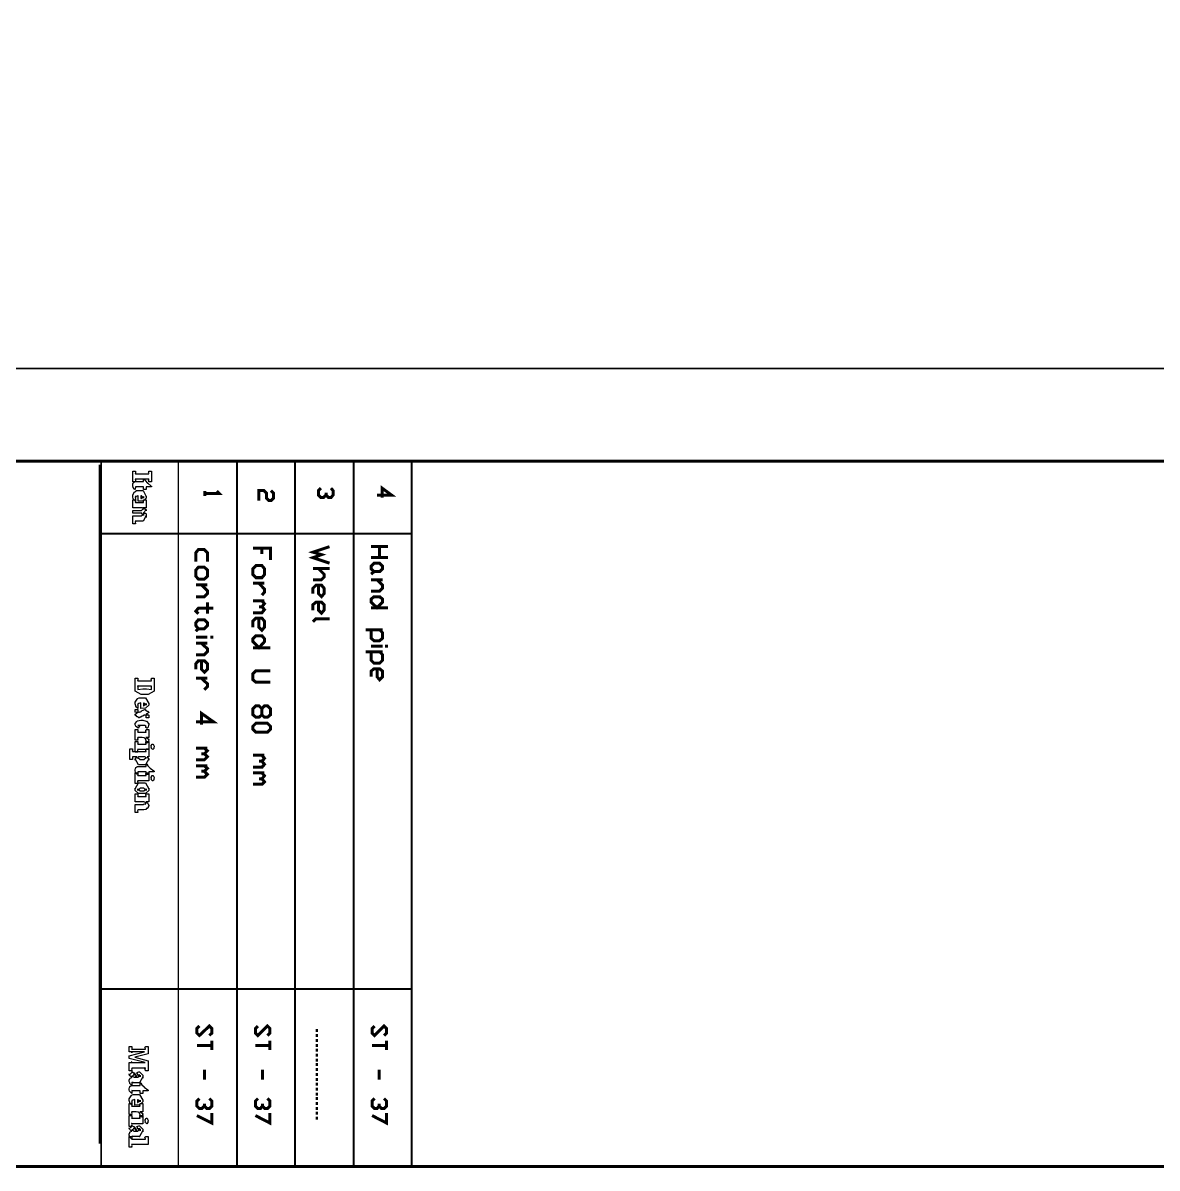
# Model space of a CAD drawing. Extents: x 0.2 to 11.6, y 0 to 16.4.
# Drawn here: x 4.004 to 7.78, y 0.043 to 3.858 of the extents above; entities that cross this region are included whole.
import ezdxf

# ---------------------------------------------------------------- set-up
doc = ezdxf.new("R2010")
doc.units = 0
doc.header["$MEASUREMENT"] = 0

msp = doc.modelspace()

# ---------------------------------------------------------------- linework, layer by layer
at = {"color": 0}
for points, const_width in [([(11.5517, 0.04834), (11.5517, 16.4), (0.183322, 16.4), (0.183322, 0.04834), (11.5517, 0.04834)], 0.01), ([(0.491644, 16.0917), (11.2433, 16.0917), (11.2433, 2.70665), (0.491644, 2.70665), (0.491644, 16.0917)], 0.005)]:
    msp.add_lwpolyline(points, close=True, dxfattribs=dict(at, const_width=const_width))
for points, const_width in [([(0.183322, 2.39833), (11.5517, 2.39833)], 0.01), ([(4.26167, 2.38667), (4.26167, 0.125)], 0.01), ([(4.26497, 2.39833), (4.26497, 0.04834)], 0.005), ([(4.26497, 2.39833), (5.10499, 2.39833)], 0.005), ([(4.26497, 2.39833), (5.29833, 2.39833)], 0.005), ([(4.52165, 2.39833), (4.52165, 0.046658)], 0.005), ([(4.71669, 2.39833), (4.71669, 0.04834)], 0.006667), ([(4.91, 2.39833), (4.91, 0.046658)], 0.006667), ([(5.10499, 2.39833), (5.10499, 0.04834)], 0.006667), ([(5.29833, 2.39833), (5.29833, 0.04834)], 0.006667), ([(4.26497, 2.15668), (5.29833, 2.15668)], 0.006667), ([(4.26335, 0.639974), (5.29833, 0.639974)], 0.006667), ([(4.26497, 0.04834), (5.29833, 0.04834)], 0.005)]:
    msp.add_lwpolyline(points, dxfattribs=dict(at, const_width=const_width))
at = {"color": 6}
for points in [[(4.3789, 2.32921), (4.37001, 2.32921), (4.37001, 2.36501), (4.3789, 2.36501), (4.3789, 2.36285), (4.37858, 2.36274), (4.3789, 2.3596), (4.3789, 2.35851), (4.37875, 2.35861), (4.37782, 2.35818), (4.3789, 2.35656), (4.3789, 2.35656), (4.37869, 2.35678), (4.37782, 2.35732), (4.3789, 2.35613), (4.3789, 2.35613), (4.42383, 2.35613), (4.42344, 2.35644), (4.42231, 2.35736), (4.42383, 2.35656), (4.42383, 2.35656), (4.42339, 2.35693), (4.42231, 2.3584), (4.42383, 2.35867), (4.42383, 2.35872), (4.42329, 2.35915), (4.42231, 2.36133), (4.42383, 2.36247), (4.42383, 2.36285), (4.42383, 2.36501), (4.43272, 2.36501), (4.43272, 2.32921), (4.42383, 2.32921), (4.42383, 2.33137), (4.42324, 2.33192), (4.42231, 2.33453), (4.42383, 2.33544), (4.42383, 2.33572), (4.42372, 2.33578), (4.42383, 2.33724), (4.42383, 2.33768), (4.42344, 2.33817), (4.42231, 2.33968), (4.42383, 2.33811), (4.42383, 2.33811), (4.3789, 2.33811), (4.37869, 2.33854), (4.37782, 2.33968), (4.3789, 2.33822), (4.3789, 2.33768), (4.37875, 2.33794), (4.37782, 2.33854), (4.3789, 2.33626), (4.3789, 2.3355), (4.37879, 2.3355), (4.3789, 2.33242), (4.3789, 2.33137), (4.3789, 2.32921)], [(4.43272, 2.31213), (4.41471, 2.31213), (4.41471, 2.30322), (4.40582, 2.30322), (4.40582, 2.31213), (4.38476, 2.31213), (4.38422, 2.3125), (4.38172, 2.31213), (4.38086, 2.31213), (4.38037, 2.31233), (4.37869, 2.31267), (4.37935, 2.31213), (4.37935, 2.31213), (4.37929, 2.31218), (4.3789, 2.31213), (4.3789, 2.31213), (4.37804, 2.30322), (4.37619, 2.30496), (4.37104, 2.3106), (4.37001, 2.31565), (4.37001, 2.31733), (4.37001, 2.31885), (4.3705, 2.3234), (4.37169, 2.32503), (4.37196, 2.32557), (4.37218, 2.3265), (4.37631, 2.32937), (4.37674, 2.32949), (4.37674, 2.32949), (4.3826, 2.33014), (4.38456, 2.33014), (4.40582, 2.33014), (4.40582, 2.33903), (4.40799, 2.33903), (4.40804, 2.33811), (4.41228, 2.33203), (4.41829, 2.3259), (4.41928, 2.32493), (4.41965, 2.32437), (4.43153, 2.31526), (4.43272, 2.31451), (4.43272, 2.31213)], [(4.38803, 2.26449), (4.38803, 2.28228), (4.38693, 2.28267), (4.38129, 2.28088), (4.38086, 2.28054), (4.38026, 2.28071), (4.37804, 2.27989), (4.3789, 2.2781), (4.3789, 2.2775), (4.37875, 2.27767), (4.37782, 2.27761), (4.3789, 2.2761), (4.3789, 2.27556), (4.37875, 2.27572), (4.37782, 2.27588), (4.3789, 2.27403), (4.3789, 2.27339), (4.3789, 2.26449), (4.37756, 2.26563), (4.37364, 2.26921), (4.37235, 2.2716), (4.37196, 2.27229), (4.37147, 2.273), (4.37001, 2.27968), (4.37001, 2.28185), (4.37001, 2.28549), (4.37619, 2.29557), (4.37739, 2.29639), (4.37771, 2.29736), (4.38286, 2.29981), (4.38954, 2.30029), (4.39171, 2.30029), (4.40408, 2.30029), (4.41471, 2.28054), (4.41471, 2.28097), (4.41471, 2.27533), (4.40408, 2.26492), (4.38803, 2.26449)], [(4.41471, 2.24246), (4.40494, 2.24246), (4.40528, 2.2424), (4.41222, 2.23828), (4.41254, 2.2379), (4.41254, 2.2379), (4.41471, 2.23432), (4.41471, 2.23313), (4.41471, 2.23551), (4.40408, 2.2251), (4.41297, 2.2251), (4.41471, 2.22271), (4.41471, 2.21012), (4.41471, 2.2175), (4.40408, 2.19775), (4.39714, 2.19775), (4.3789, 2.19775), (4.37869, 2.19797), (4.37782, 2.19824), (4.3789, 2.19661), (4.3789, 2.19601), (4.3789, 2.19607), (4.37782, 2.1945), (4.3789, 2.19026), (4.3789, 2.18886), (4.37001, 2.18886), (4.37001, 2.21576), (4.3789, 2.21576), (4.39626, 2.21576), (4.39865, 2.21576), (4.40582, 2.22271), (4.40582, 2.21881), (4.40582, 2.2175), (4.39865, 2.22467), (4.40039, 2.22467), (4.3789, 2.22467), (4.37001, 2.22467), (4.37001, 2.23356), (4.3789, 2.23356), (4.39626, 2.23356), (4.39865, 2.23356), (4.40582, 2.24072), (4.40582, 2.23682), (4.40543, 2.23742), (4.40457, 2.23931), (4.40494, 2.23921), (4.40494, 2.23921), (4.40414, 2.24007), (4.40093, 2.24219), (4.40039, 2.24246), (4.3789, 2.24246), (4.37001, 2.24246), (4.37001, 2.26938), (4.3789, 2.26938), (4.37819, 2.26893), (4.3789, 2.26372), (4.3789, 2.26199), (4.37875, 2.26221), (4.37782, 2.26243), (4.3789, 2.26047), (4.3789, 2.26047), (4.40582, 2.26047), (4.40582, 2.26047), (4.40582, 2.26178), (4.40582, 2.26221), (4.40539, 2.26313), (4.40483, 2.26639), (4.40582, 2.26867), (4.40582, 2.26938), (4.41471, 2.26938), (4.41471, 2.24246)], [(4.39692, 2.27339), (4.39865, 2.27339), (4.40582, 2.28054), (4.40582, 2.2775), (4.40582, 2.27533), (4.39865, 2.28228), (4.39779, 2.28228), (4.39692, 2.28228), (4.39692, 2.27339)], [(4.37831, 1.67503), (4.38721, 1.67503), (4.38721, 1.67285), (4.38688, 1.67275), (4.38721, 1.66976), (4.38721, 1.66872), (4.38704, 1.66883), (4.38612, 1.66824), (4.38721, 1.66656), (4.38721, 1.66656), (4.38699, 1.66678), (4.38612, 1.66732), (4.38721, 1.66612), (4.38721, 1.66612), (4.43213, 1.66612), (4.43175, 1.66644), (4.43061, 1.66738), (4.43213, 1.66656), (4.43213, 1.66656), (4.43169, 1.66694), (4.43061, 1.6684), (4.43213, 1.66868), (4.43213, 1.66872), (4.43158, 1.66917), (4.43061, 1.67133), (4.43213, 1.67247), (4.43213, 1.67285), (4.43213, 1.67503), (4.44103, 1.67503), (4.44103, 1.65115), (4.44103, 1.63206), (4.42128, 1.62121), (4.40956, 1.62121), (4.39806, 1.62121), (4.37831, 1.63206), (4.37831, 1.65115), (4.37831, 1.67503)], [(4.43213, 1.64811), (4.39264, 1.64811), (4.39236, 1.64871), (4.39014, 1.64974), (4.38926, 1.64811), (4.38894, 1.64811), (4.38857, 1.64854), (4.38704, 1.64953), (4.38797, 1.64757), (4.38786, 1.64746), (4.38758, 1.64785), (4.38618, 1.6486), (4.38721, 1.64665), (4.38721, 1.64594), (4.38721, 1.63726), (4.40326, 1.63921), (4.40935, 1.63921), (4.41607, 1.63921), (4.43213, 1.63726), (4.43213, 1.64811)], [(4.39632, 1.57443), (4.39632, 1.59224), (4.39524, 1.59261), (4.3896, 1.59082), (4.38917, 1.5905), (4.38857, 1.59065), (4.38633, 1.58985), (4.38721, 1.58806), (4.38721, 1.58746), (4.38704, 1.58762), (4.38612, 1.58757), (4.38721, 1.58604), (4.38721, 1.5855), (4.38704, 1.58567), (4.38612, 1.58583), (4.38721, 1.58399), (4.38721, 1.58333), (4.38721, 1.57443), (4.38585, 1.57557), (4.38194, 1.57915), (4.38064, 1.58154), (4.38026, 1.58225), (4.37978, 1.58296), (4.37831, 1.58963), (4.37831, 1.59179), (4.37831, 1.59543), (4.3845, 1.60553), (4.38569, 1.60633), (4.38601, 1.60732), (4.39117, 1.60975), (4.39785, 1.61025), (4.40001, 1.61025), (4.41238, 1.61025), (4.42301, 1.5905), (4.42301, 1.59093), (4.42301, 1.58529), (4.41238, 1.57487), (4.39632, 1.57443)], [(4.42301, 1.54351), (4.41411, 1.54351), (4.41411, 1.5524), (4.41396, 1.55251), (4.41331, 1.5524), (4.41303, 1.5524), (4.41254, 1.55263), (4.41114, 1.5524), (4.41064, 1.5524), (4.41032, 1.55263), (4.40869, 1.55208), (4.40847, 1.55197), (4.40804, 1.55225), (4.40369, 1.54899), (4.40306, 1.5485), (4.40186, 1.54867), (4.39806, 1.54704), (4.39681, 1.54476), (4.39632, 1.5446), (4.39583, 1.54514), (4.39296, 1.54531), (4.39094, 1.54351), (4.39025, 1.54351), (4.38921, 1.54428), (4.38574, 1.54606), (4.3845, 1.54671), (4.38417, 1.54699), (4.38346, 1.54801), (4.38097, 1.55083), (4.38015, 1.55046), (4.37983, 1.55046), (4.37944, 1.55094), (4.37831, 1.5524), (4.37831, 1.55285), (4.37831, 1.55479), (4.38428, 1.55974), (4.38547, 1.56065), (4.38547, 1.56071), (4.3859, 1.56104), (4.38721, 1.55979), (4.38721, 1.55979), (4.38667, 1.56054), (4.3839, 1.56201), (4.37972, 1.56142), (4.37831, 1.56153), (4.37831, 1.57042), (4.38721, 1.57042), (4.38721, 1.56153), (4.38699, 1.56179), (4.38639, 1.56267), (4.38786, 1.56153), (4.38829, 1.56153), (4.38818, 1.56168), (4.3884, 1.56267), (4.39046, 1.56153), (4.39111, 1.56153), (4.391, 1.56168), (4.39133, 1.56282), (4.39415, 1.56207), (4.39437, 1.56218), (4.39442, 1.56299), (4.39828, 1.56467), (4.39871, 1.565), (4.39887, 1.56597), (4.40468, 1.56896), (4.405, 1.56912), (4.405, 1.56912), (4.40668, 1.57026), (4.41064, 1.57042), (4.41194, 1.57042), (4.41222, 1.56933), (4.419, 1.56446), (4.41954, 1.56456), (4.41954, 1.56456), (4.42046, 1.56483), (4.42301, 1.5619), (4.42301, 1.56088), (4.42301, 1.56093), (4.42106, 1.55974), (4.41781, 1.55653), (4.41672, 1.5561), (4.41607, 1.55604), (4.41411, 1.55496), (4.41411, 1.55458), (4.41411, 1.55458), (4.41521, 1.55382), (4.41542, 1.55371), (4.41542, 1.55371), (4.41678, 1.55354), (4.42199, 1.55257), (4.42301, 1.5524), (4.42301, 1.54351)], [(4.40522, 1.58333), (4.40696, 1.58333), (4.41411, 1.5905), (4.41411, 1.58746), (4.41411, 1.58529), (4.40696, 1.59224), (4.40608, 1.59224), (4.40522, 1.59224), (4.40522, 1.58333)], [(4.3935, 1.51753), (4.38764, 1.50863), (4.38644, 1.50976), (4.38232, 1.51281), (4.38081, 1.51383), (4.38049, 1.51426), (4.37993, 1.51546), (4.37831, 1.51997), (4.37831, 1.52143), (4.37831, 1.52403), (4.38357, 1.53119), (4.3846, 1.53185), (4.38519, 1.53276), (4.39632, 1.53554), (4.40001, 1.53554), (4.40381, 1.53554), (4.41411, 1.5325), (4.41521, 1.53185), (4.41575, 1.53147), (4.42301, 1.52285), (4.42301, 1.51992), (4.42279, 1.51921), (4.4216, 1.51221), (4.42128, 1.51167), (4.42106, 1.51188), (4.41813, 1.50863), (4.41715, 1.50863), (4.41661, 1.50917), (4.41461, 1.51042), (4.41499, 1.50928), (4.41499, 1.50928), (4.41456, 1.50987), (4.41325, 1.51156), (4.41411, 1.51079), (4.41411, 1.51079), (4.41379, 1.51139), (4.41314, 1.51335), (4.41411, 1.51275), (4.41411, 1.51275), (4.41385, 1.51313), (4.41314, 1.51443), (4.41411, 1.51361), (4.41411, 1.51361), (4.4139, 1.51389), (4.41314, 1.51476), (4.41411, 1.51406), (4.41411, 1.51406), (4.41385, 1.51438), (4.41314, 1.51551), (4.41411, 1.51514), (4.41411, 1.51514), (4.41374, 1.51551), (4.41271, 1.51682), (4.41243, 1.51665), (4.41238, 1.51665), (4.41146, 1.51725), (4.40597, 1.51753), (4.40414, 1.51753), (4.40267, 1.51785), (4.398, 1.51807), (4.39578, 1.51753), (4.39501, 1.51753), (4.3941, 1.5179), (4.39008, 1.51753), (4.38872, 1.51753), (4.38818, 1.51774), (4.38629, 1.51807), (4.38721, 1.51753), (4.38721, 1.51753), (4.38721, 1.51753), (4.38818, 1.51753), (4.38851, 1.51753), (4.38851, 1.51753), (4.38926, 1.51807), (4.39247, 1.51753), (4.3935, 1.51753)], [(4.42301, 1.47771), (4.4139, 1.47771), (4.41433, 1.47765), (4.42128, 1.47331), (4.4215, 1.47293), (4.4215, 1.47293), (4.42301, 1.46983), (4.42301, 1.46881), (4.42301, 1.46881), (4.42236, 1.46679), (4.42215, 1.46272), (4.42193, 1.46229), (4.4216, 1.4624), (4.41943, 1.4599), (4.41868, 1.4599), (4.41781, 1.46035), (4.41515, 1.46158), (4.41531, 1.46235), (4.41521, 1.46251), (4.4145, 1.46322), (4.41325, 1.4661), (4.41411, 1.46815), (4.41411, 1.46881), (4.41374, 1.46963), (4.41287, 1.47222), (4.41325, 1.47228), (4.41325, 1.47228), (4.41265, 1.47314), (4.41054, 1.47558), (4.40929, 1.47564), (4.4089, 1.47575), (4.40799, 1.47661), (4.40153, 1.47771), (4.39936, 1.47771), (4.38981, 1.47771), (4.38721, 1.47771), (4.38721, 1.47771), (4.38721, 1.47738), (4.38721, 1.47726), (4.38704, 1.47738), (4.38612, 1.47678), (4.38721, 1.47521), (4.38721, 1.47467), (4.38715, 1.47472), (4.38612, 1.47325), (4.38721, 1.46994), (4.38721, 1.46881), (4.37831, 1.46881), (4.37831, 1.50461), (4.38721, 1.50461), (4.3865, 1.50418), (4.38721, 1.49914), (4.38721, 1.49744), (4.38704, 1.49761), (4.38612, 1.49767), (4.38721, 1.49571), (4.38721, 1.49571), (4.41411, 1.49571), (4.41411, 1.49571), (4.41411, 1.49621), (4.41411, 1.49636), (4.41379, 1.49701), (4.41314, 1.49908), (4.41411, 1.49875), (4.41411, 1.49875), (4.41368, 1.49957), (4.41314, 1.50244), (4.41411, 1.50407), (4.41411, 1.50461), (4.42301, 1.50461), (4.42301, 1.47771)], [(4.42301, 1.43788), (4.38721, 1.43788), (4.38699, 1.43799), (4.38612, 1.43799), (4.38721, 1.43664), (4.38721, 1.43614), (4.3871, 1.43619), (4.38612, 1.43425), (4.38721, 1.43033), (4.38721, 1.42899), (4.37831, 1.42899), (4.37831, 1.46479), (4.38721, 1.46479), (4.3865, 1.46446), (4.38721, 1.45921), (4.38721, 1.45742), (4.38704, 1.45762), (4.38612, 1.45785), (4.38721, 1.45589), (4.38721, 1.45589), (4.41411, 1.45589), (4.41411, 1.45589), (4.41411, 1.45719), (4.41411, 1.45762), (4.41368, 1.45861), (4.41314, 1.46192), (4.41411, 1.46408), (4.41411, 1.46479), (4.42301, 1.46479), (4.42301, 1.43788)], [(4.44103, 1.447), (4.44086, 1.44706), (4.43983, 1.44456), (4.43994, 1.44092), (4.43972, 1.44049), (4.43901, 1.44021), (4.43712, 1.43788), (4.43647, 1.43788), (4.43599, 1.43826), (4.43365, 1.44026), (4.43343, 1.44069), (4.43261, 1.44108), (4.43078, 1.44379), (4.43213, 1.44624), (4.43213, 1.447), (4.43147, 1.44786), (4.43093, 1.45156), (4.43321, 1.45285), (4.43343, 1.45329), (4.43317, 1.4535), (4.43317, 1.45557), (4.43565, 1.45589), (4.43647, 1.45589), (4.43728, 1.45589), (4.43951, 1.45372), (4.43972, 1.45329), (4.43946, 1.45307), (4.44103, 1.44851), (4.44103, 1.447)], [(4.38374, 1.41297), (4.36942, 1.41297), (4.36942, 1.41297), (4.36942, 1.41249), (4.36942, 1.41233), (4.36942, 1.41233), (4.36942, 1.41069), (4.36942, 1.41015), (4.36942, 1.41015), (4.36942, 1.4056), (4.36942, 1.40408), (4.36029, 1.40408), (4.36029, 1.43989), (4.36942, 1.43989), (4.36903, 1.43951), (4.36942, 1.43431), (4.36942, 1.43251), (4.36936, 1.43267), (4.36882, 1.43294), (4.36942, 1.43099), (4.36942, 1.43099), (4.41411, 1.43099), (4.41411, 1.43099), (4.41411, 1.43229), (4.41411, 1.43272), (4.41368, 1.43371), (4.41314, 1.43701), (4.41411, 1.43918), (4.41411, 1.43989), (4.42301, 1.43989), (4.42301, 1.41297), (4.41781, 1.41297), (4.41781, 1.41297), (4.419, 1.41146), (4.42215, 1.40907), (4.42236, 1.40864), (4.42236, 1.40864), (4.42301, 1.4036), (4.42301, 1.40192), (4.42301, 1.40603), (4.41238, 1.38628), (4.40088, 1.38628), (4.38917, 1.38628), (4.37831, 1.40603), (4.37831, 1.40235), (4.37831, 1.40386), (4.37961, 1.40799), (4.37983, 1.40842), (4.37989, 1.4095), (4.38331, 1.4126), (4.38374, 1.41297)], [(4.39154, 1.41297), (4.39035, 1.41297), (4.38667, 1.41108), (4.38721, 1.40881), (4.38721, 1.40799), (4.38721, 1.41124), (4.39437, 1.40408), (4.40044, 1.40408), (4.40696, 1.40408), (4.41411, 1.41124), (4.41411, 1.40842), (4.41363, 1.4094), (4.41183, 1.41211), (4.40967, 1.41276), (4.4089, 1.41297), (4.39154, 1.41297)], [(4.44103, 1.36312), (4.42301, 1.36312), (4.42301, 1.35422), (4.41411, 1.35422), (4.41411, 1.36312), (4.39307, 1.36312), (4.39253, 1.3635), (4.39003, 1.36312), (4.38917, 1.36312), (4.38867, 1.36334), (4.38699, 1.36366), (4.38764, 1.36312), (4.38764, 1.36312), (4.38758, 1.36317), (4.38721, 1.36312), (4.38721, 1.36312), (4.38633, 1.35422), (4.3845, 1.35596), (4.37935, 1.3616), (4.37831, 1.36664), (4.37831, 1.36833), (4.37831, 1.36985), (4.37879, 1.3744), (4.37999, 1.37603), (4.38026, 1.37657), (4.38049, 1.3775), (4.3846, 1.38037), (4.38504, 1.38048), (4.38504, 1.38048), (4.3909, 1.38113), (4.39285, 1.38113), (4.41411, 1.38113), (4.41411, 1.39003), (4.41629, 1.39003), (4.41635, 1.38911), (4.42057, 1.38303), (4.4266, 1.3769), (4.42757, 1.37592), (4.42796, 1.37538), (4.43983, 1.36627), (4.44103, 1.36551), (4.44103, 1.36312)], [(4.42301, 1.33328), (4.38721, 1.33328), (4.38699, 1.33339), (4.38612, 1.33339), (4.38721, 1.33203), (4.38721, 1.33154), (4.3871, 1.3316), (4.38612, 1.32964), (4.38721, 1.32574), (4.38721, 1.32438), (4.37831, 1.32438), (4.37831, 1.36019), (4.38721, 1.36019), (4.3865, 1.35986), (4.38721, 1.3546), (4.38721, 1.35281), (4.38704, 1.35303), (4.38612, 1.35324), (4.38721, 1.35129), (4.38721, 1.35129), (4.41411, 1.35129), (4.41411, 1.35129), (4.41411, 1.35259), (4.41411, 1.35303), (4.41368, 1.354), (4.41314, 1.35731), (4.41411, 1.35948), (4.41411, 1.36019), (4.42301, 1.36019), (4.42301, 1.33328)], [(4.44103, 1.34239), (4.44086, 1.34245), (4.43983, 1.33995), (4.43994, 1.33632), (4.43972, 1.33588), (4.43901, 1.33561), (4.43712, 1.33328), (4.43647, 1.33328), (4.43599, 1.33366), (4.43365, 1.33567), (4.43343, 1.3361), (4.43261, 1.33648), (4.43078, 1.33919), (4.43213, 1.34163), (4.43213, 1.34239), (4.43147, 1.34326), (4.43093, 1.34695), (4.43321, 1.34825), (4.43343, 1.34869), (4.43317, 1.3489), (4.43317, 1.35097), (4.43565, 1.35129), (4.43647, 1.35129), (4.43728, 1.35129), (4.43951, 1.34912), (4.43972, 1.34869), (4.43946, 1.34847), (4.44103, 1.34391), (4.44103, 1.34239)], [(4.42301, 1.30859), (4.42301, 1.30143), (4.41238, 1.29058), (4.40067, 1.29058), (4.38917, 1.29058), (4.37831, 1.30143), (4.37831, 1.30838), (4.37831, 1.30664), (4.38917, 1.32639), (4.40067, 1.32639), (4.41238, 1.32639), (4.42301, 1.30664), (4.42301, 1.30859)], [(4.41411, 1.30404), (4.41411, 1.30143), (4.40696, 1.30838), (4.39828, 1.30838), (4.39437, 1.30838), (4.38721, 1.30143), (4.38721, 1.30404), (4.38721, 1.30664), (4.39437, 1.29948), (4.40326, 1.29948), (4.40696, 1.29948), (4.41411, 1.30664), (4.41411, 1.30404)], [(4.42301, 1.26351), (4.41411, 1.26351), (4.41428, 1.26329), (4.42051, 1.25732), (4.42085, 1.25678), (4.42085, 1.25678), (4.42301, 1.25125), (4.42301, 1.2494), (4.42279, 1.24897), (4.4196, 1.24213), (4.41889, 1.24159), (4.41792, 1.24192), (4.41433, 1.24061), (4.41482, 1.23768), (4.41476, 1.23747), (4.41357, 1.23758), (4.40685, 1.23682), (4.40457, 1.23682), (4.38721, 1.23682), (4.38721, 1.23682), (4.38721, 1.23551), (4.38721, 1.23508), (4.38704, 1.23513), (4.38612, 1.23291), (4.38721, 1.229), (4.38721, 1.2277), (4.37831, 1.2277), (4.37831, 1.25461), (4.38721, 1.25461), (4.40522, 1.25461), (4.40517, 1.25488), (4.4075, 1.2564), (4.41108, 1.25499), (4.41129, 1.25505), (4.41124, 1.25553), (4.41194, 1.25705), (4.41347, 1.25613), (4.41347, 1.25613), (4.41325, 1.25662), (4.41303, 1.25836), (4.41411, 1.25787), (4.41411, 1.25787), (4.41357, 1.25901), (4.41092, 1.26204), (4.40663, 1.26313), (4.40522, 1.26351), (4.38721, 1.26351), (4.37831, 1.26351), (4.37831, 1.29042), (4.38721, 1.29042), (4.3865, 1.28998), (4.38721, 1.28478), (4.38721, 1.28304), (4.38704, 1.28326), (4.38612, 1.28348), (4.38721, 1.28152), (4.38721, 1.28152), (4.41411, 1.28152), (4.41411, 1.28152), (4.41411, 1.28282), (4.41411, 1.28326), (4.41368, 1.28418), (4.41314, 1.28743), (4.41411, 1.28971), (4.41411, 1.29042), (4.42301, 1.29042), (4.42301, 1.26351)], [(4.37679, 0.412326), (4.42106, 0.400608), (4.42106, 0.367622), (4.41217, 0.367622), (4.41217, 0.369792), (4.41157, 0.370551), (4.41064, 0.373535), (4.41217, 0.374186), (4.41217, 0.374349), (4.41174, 0.374621), (4.41064, 0.375922), (4.41217, 0.376085), (4.41217, 0.376085), (4.41178, 0.376247), (4.41064, 0.376953), (4.41217, 0.376736), (4.41217, 0.376736), (4.36724, 0.376736), (4.36724, 0.376736), (4.36724, 0.376411), (4.36724, 0.376303), (4.36724, 0.376303), (4.36724, 0.374675), (4.36724, 0.374132), (4.36703, 0.374186), (4.36615, 0.372775), (4.36724, 0.370551), (4.36724, 0.369792), (4.36724, 0.367622), (4.35835, 0.367622), (4.35835, 0.394532), (4.36724, 0.394532), (4.36724, 0.392578), (4.36675, 0.393283), (4.36724, 0.396918), (4.36724, 0.396918), (4.36708, 0.397081), (4.36615, 0.39719), (4.36724, 0.395725), (4.36724, 0.395182), (4.36703, 0.395454), (4.36615, 0.396158), (4.36724, 0.394532), (4.36724, 0.394532), (4.41129, 0.394532), (4.35835, 0.407986), (4.35835, 0.416883), (4.40913, 0.430339), (4.36724, 0.430339), (4.36724, 0.430339), (4.36724, 0.430176), (4.36724, 0.430122), (4.36708, 0.430231), (4.36615, 0.429904), (4.36724, 0.428276), (4.36724, 0.427735), (4.36697, 0.427843), (4.36615, 0.428168), (4.36724, 0.429796), (4.36724, 0.430339), (4.35835, 0.430339), (4.35835, 0.448351), (4.36724, 0.448351), (4.36724, 0.4477), (4.36692, 0.447592), (4.36724, 0.444769), (4.36724, 0.443793), (4.36724, 0.443793), (4.36724, 0.441678), (4.36724, 0.440972), (4.36708, 0.441081), (4.36615, 0.441026), (4.36724, 0.439888), (4.36724, 0.439453), (4.41217, 0.439453), (4.41178, 0.439779), (4.41064, 0.440701), (4.41217, 0.439888), (4.41217, 0.439888), (4.41174, 0.440267), (4.41064, 0.441732), (4.41217, 0.442003), (4.41217, 0.442057), (4.41162, 0.442492), (4.41064, 0.444715), (4.41217, 0.446018), (4.41217, 0.446397), (4.41217, 0.448351), (4.42106, 0.448351), (4.42106, 0.424479), (4.37679, 0.412326)], [(4.36724, 0.345649), (4.36513, 0.347006), (4.35949, 0.35216), (4.35835, 0.35574), (4.35835, 0.356933), (4.35835, 0.35281), (4.36919, 0.363661), (4.36594, 0.363661), (4.36789, 0.363661), (4.37321, 0.360949), (4.37375, 0.360406), (4.37424, 0.360135), (4.38232, 0.347547), (4.38331, 0.345649), (4.38678, 0.345649), (4.38699, 0.345649), (4.39415, 0.35281), (4.39415, 0.349338), (4.39415, 0.346951), (4.38699, 0.354112), (4.39219, 0.354112), (4.39199, 0.354438), (4.3909, 0.355089), (4.39106, 0.353244), (4.3909, 0.353028), (4.39068, 0.353299), (4.38906, 0.353082), (4.38867, 0.351292), (4.38851, 0.351292), (4.38829, 0.351887), (4.38699, 0.353299), (4.38618, 0.353028), (4.38612, 0.353028), (4.38601, 0.354058), (4.38525, 0.356392), (4.38525, 0.35715), (4.38465, 0.357747), (4.384, 0.360622), (4.38656, 0.3616), (4.38678, 0.361925), (4.38704, 0.362358), (4.38997, 0.363661), (4.3909, 0.363661), (4.39242, 0.363661), (4.40306, 0.352376), (4.40306, 0.343261), (4.40306, 0.347601), (4.39242, 0.327854), (4.39372, 0.327854), (4.38743, 0.327854), (4.37201, 0.327854), (4.37115, 0.328233), (4.36822, 0.328831), (4.36876, 0.327636), (4.36876, 0.327636), (4.36838, 0.327908), (4.36686, 0.328233), (4.36778, 0.32666), (4.36768, 0.326551), (4.36735, 0.326824), (4.36621, 0.327636), (4.36724, 0.3278), (4.36724, 0.327854), (4.36724, 0.318956), (4.36572, 0.319769), (4.36068, 0.325142), (4.36029, 0.325683), (4.35981, 0.327149), (4.35835, 0.332249), (4.35835, 0.333931), (4.35835, 0.335992), (4.36019, 0.341689), (4.36051, 0.342176), (4.36074, 0.343317), (4.36654, 0.34554), (4.36724, 0.345649)], [(4.37636, 0.345649), (4.38351, 0.345649), (4.38226, 0.346733), (4.3789, 0.350586), (4.37744, 0.35281), (4.37679, 0.353244), (4.37631, 0.354004), (4.37386, 0.35574), (4.3725, 0.354764), (4.37201, 0.354764), (4.3744, 0.354764), (4.36724, 0.347601), (4.36724, 0.350424), (4.36724, 0.350424), (4.36843, 0.349935), (4.37483, 0.346137), (4.37636, 0.345649)], [(4.42106, 0.300782), (4.40306, 0.300782), (4.40306, 0.291883), (4.39415, 0.291883), (4.39415, 0.300782), (4.3731, 0.300782), (4.37256, 0.301161), (4.37007, 0.300782), (4.36919, 0.300782), (4.36871, 0.300999), (4.36703, 0.301324), (4.36768, 0.300782), (4.36768, 0.300782), (4.36762, 0.300836), (4.36724, 0.300782), (4.36724, 0.300782), (4.36638, 0.291883), (4.36453, 0.293619), (4.35938, 0.299262), (4.35835, 0.304308), (4.35835, 0.30599), (4.35835, 0.307508), (4.35883, 0.312067), (4.36003, 0.313693), (4.36029, 0.314236), (4.36051, 0.315158), (4.36464, 0.318033), (4.36507, 0.318143), (4.36507, 0.318143), (4.37093, 0.318793), (4.37289, 0.318793), (4.39415, 0.318793), (4.39415, 0.327692), (4.39632, 0.327692), (4.39638, 0.326768), (4.40061, 0.320692), (4.40663, 0.314561), (4.40761, 0.313585), (4.40799, 0.313043), (4.41986, 0.303928), (4.42106, 0.303168), (4.42106, 0.300782)], [(4.37636, 0.253147), (4.37636, 0.270942), (4.37528, 0.271322), (4.36963, 0.269532), (4.36919, 0.269206), (4.3686, 0.269368), (4.36638, 0.268554), (4.36724, 0.266764), (4.36724, 0.266168), (4.36708, 0.266331), (4.36615, 0.266276), (4.36724, 0.264757), (4.36724, 0.264214), (4.36708, 0.264378), (4.36615, 0.26454), (4.36724, 0.262696), (4.36724, 0.262044), (4.36724, 0.253147), (4.36589, 0.254286), (4.36199, 0.257867), (4.36068, 0.260254), (4.36029, 0.26096), (4.35981, 0.261664), (4.35835, 0.268337), (4.35835, 0.270508), (4.35835, 0.274143), (4.36453, 0.284233), (4.36572, 0.285047), (4.36604, 0.286025), (4.37121, 0.288465), (4.37788, 0.288954), (4.38004, 0.288954), (4.39242, 0.288954), (4.40306, 0.269206), (4.40306, 0.26964), (4.40306, 0.263997), (4.39242, 0.253581), (4.37636, 0.253147)], [(4.38525, 0.262044), (4.38699, 0.262044), (4.39415, 0.269206), (4.39415, 0.266168), (4.39415, 0.263997), (4.38699, 0.270942), (4.38612, 0.270942), (4.38525, 0.270942), (4.38525, 0.262044)], [(4.40306, 0.231119), (4.39393, 0.231119), (4.39437, 0.231065), (4.40132, 0.226725), (4.40153, 0.226346), (4.40153, 0.226346), (4.40306, 0.223253), (4.40306, 0.222222), (4.40306, 0.222222), (4.4024, 0.220215), (4.40218, 0.216146), (4.40196, 0.215712), (4.40164, 0.215821), (4.39947, 0.213325), (4.39871, 0.213325), (4.39785, 0.213758), (4.39518, 0.215007), (4.39535, 0.215767), (4.39524, 0.215929), (4.39453, 0.216635), (4.39328, 0.21951), (4.39415, 0.221571), (4.39415, 0.222222), (4.39378, 0.223036), (4.3929, 0.22564), (4.39328, 0.225694), (4.39328, 0.225694), (4.39268, 0.226563), (4.39057, 0.229004), (4.38932, 0.229058), (4.38894, 0.229167), (4.38803, 0.230035), (4.38157, 0.231119), (4.37939, 0.231119), (4.36985, 0.231119), (4.36724, 0.231119), (4.36724, 0.231119), (4.36724, 0.230794), (4.36724, 0.230686), (4.36708, 0.230794), (4.36615, 0.230197), (4.36724, 0.228624), (4.36724, 0.228082), (4.36719, 0.228136), (4.36615, 0.226671), (4.36724, 0.223361), (4.36724, 0.222222), (4.35835, 0.222222), (4.35835, 0.258029), (4.36724, 0.258029), (4.36654, 0.257596), (4.36724, 0.25255), (4.36724, 0.250868), (4.36708, 0.251031), (4.36615, 0.251085), (4.36724, 0.249132), (4.36724, 0.249132), (4.39415, 0.249132), (4.39415, 0.249132), (4.39415, 0.249621), (4.39415, 0.249783), (4.39382, 0.250435), (4.39318, 0.252496), (4.39415, 0.252171), (4.39415, 0.252171), (4.39372, 0.252983), (4.39318, 0.25586), (4.39415, 0.257488), (4.39415, 0.258029), (4.40306, 0.258029), (4.40306, 0.231119)], [(4.40306, 0.191297), (4.36724, 0.191297), (4.36703, 0.191407), (4.36615, 0.191407), (4.36724, 0.19005), (4.36724, 0.189561), (4.36714, 0.189615), (4.36615, 0.187662), (4.36724, 0.183757), (4.36724, 0.1824), (4.35835, 0.1824), (4.35835, 0.218207), (4.36724, 0.218207), (4.36654, 0.217882), (4.36724, 0.212619), (4.36724, 0.210829), (4.36708, 0.211046), (4.36615, 0.211263), (4.36724, 0.20931), (4.36724, 0.20931), (4.39415, 0.20931), (4.39415, 0.20931), (4.39415, 0.210612), (4.39415, 0.211046), (4.39372, 0.212022), (4.39318, 0.215332), (4.39415, 0.217503), (4.39415, 0.218207), (4.40306, 0.218207), (4.40306, 0.191297)], [(4.42106, 0.200413), (4.4209, 0.200467), (4.41986, 0.197971), (4.41997, 0.194336), (4.41976, 0.193901), (4.41906, 0.193631), (4.41715, 0.191297), (4.4165, 0.191297), (4.41601, 0.191678), (4.41368, 0.193685), (4.41347, 0.194119), (4.41265, 0.194499), (4.41081, 0.197211), (4.41217, 0.199653), (4.41217, 0.200413), (4.41151, 0.201281), (4.41097, 0.204969), (4.41325, 0.206272), (4.41347, 0.206706), (4.41319, 0.206922), (4.41319, 0.208985), (4.41569, 0.20931), (4.4165, 0.20931), (4.41732, 0.20931), (4.41954, 0.20714), (4.41976, 0.206706), (4.41949, 0.206489), (4.42106, 0.201932), (4.42106, 0.200413)], [(4.36724, 0.166396), (4.36513, 0.167751), (4.35949, 0.172906), (4.35835, 0.176486), (4.35835, 0.177681), (4.35835, 0.173557), (4.36919, 0.184407), (4.36594, 0.184407), (4.36789, 0.184407), (4.37321, 0.181694), (4.37375, 0.181153), (4.37424, 0.180881), (4.38232, 0.168294), (4.38331, 0.166396), (4.38678, 0.166396), (4.38699, 0.166396), (4.39415, 0.173557), (4.39415, 0.170085), (4.39415, 0.167697), (4.38699, 0.174858), (4.39219, 0.174858), (4.39199, 0.175185), (4.3909, 0.175836), (4.39106, 0.17399), (4.3909, 0.173774), (4.39068, 0.174046), (4.38906, 0.173828), (4.38867, 0.172037), (4.38851, 0.172037), (4.38829, 0.172635), (4.38699, 0.174046), (4.38618, 0.173774), (4.38612, 0.173774), (4.38601, 0.174804), (4.38525, 0.177137), (4.38525, 0.177897), (4.38465, 0.178494), (4.384, 0.181369), (4.38656, 0.182346), (4.38678, 0.182671), (4.38704, 0.183106), (4.38997, 0.184407), (4.3909, 0.184407), (4.39242, 0.184407), (4.40306, 0.173122), (4.40306, 0.164008), (4.40306, 0.168349), (4.39242, 0.1486), (4.39372, 0.1486), (4.38743, 0.1486), (4.37201, 0.1486), (4.37115, 0.148981), (4.36822, 0.149576), (4.36876, 0.148383), (4.36876, 0.148383), (4.36838, 0.148654), (4.36686, 0.148981), (4.36778, 0.147407), (4.36768, 0.147299), (4.36735, 0.147569), (4.36621, 0.148383), (4.36724, 0.148546), (4.36724, 0.1486), (4.36724, 0.139703), (4.36572, 0.140517), (4.36068, 0.145887), (4.36029, 0.146431), (4.35981, 0.147894), (4.35835, 0.152994), (4.35835, 0.154676), (4.35835, 0.156739), (4.36019, 0.162435), (4.36051, 0.162924), (4.36074, 0.164063), (4.36654, 0.166288), (4.36724, 0.166396)], [(4.37636, 0.166396), (4.38351, 0.166396), (4.38226, 0.167481), (4.3789, 0.171332), (4.37744, 0.173557), (4.37679, 0.17399), (4.37631, 0.17475), (4.37386, 0.176486), (4.3725, 0.17551), (4.37201, 0.17551), (4.3744, 0.17551), (4.36724, 0.168349), (4.36724, 0.171169), (4.36724, 0.171169), (4.36843, 0.170682), (4.37483, 0.166883), (4.37636, 0.166396)], [(4.42106, 0.121528), (4.36724, 0.121528), (4.36703, 0.121636), (4.36615, 0.121636), (4.36724, 0.12028), (4.36724, 0.119792), (4.36714, 0.119846), (4.36615, 0.117893), (4.36724, 0.113987), (4.36724, 0.11263), (4.35835, 0.11263), (4.35835, 0.148438), (4.36724, 0.148438), (4.36654, 0.148112), (4.36724, 0.14285), (4.36724, 0.14106), (4.36708, 0.141276), (4.36615, 0.141493), (4.36724, 0.13954), (4.36724, 0.13954), (4.41217, 0.13954), (4.41217, 0.13954), (4.41217, 0.140842), (4.41217, 0.141276), (4.41151, 0.142144), (4.41064, 0.145563), (4.41217, 0.147732), (4.41217, 0.148438), (4.42106, 0.148438), (4.42106, 0.121528)]]:
    msp.add_lwpolyline(points, close=True, dxfattribs=at)
at = {"color": 6, "const_width": 0.01}
for points in [[(4.65001, 2.29833), (4.65831, 2.28999), (4.61003, 2.28999)], [(4.61003, 2.29833), (4.61003, 2.28168)], [(4.83003, 2.30003), (4.83832, 2.29167), (4.83832, 2.27501), (4.83003, 2.26665), (4.82335, 2.26665), (4.815, 2.27501), (4.815, 2.29167), (4.80664, 2.30003), (4.78999, 2.30003), (4.78999, 2.26665)], [(5.01335, 2.285), (5.00499, 2.27669), (4.99669, 2.27669), (4.98833, 2.285), (4.98833, 2.30003), (4.99669, 2.30832)], [(5.03, 2.30832), (5.03668, 2.30003), (5.03668, 2.285), (5.03, 2.27669), (5.02165, 2.27669), (5.01335, 2.285), (5.01335, 2.29335)], [(5.19997, 2.27669), (5.19997, 2.30832), (5.23167, 2.285), (5.18332, 2.285)], [(4.61833, 2.06332), (4.61833, 2.09332), (4.60835, 2.10335), (4.58832, 2.10335), (4.58003, 2.09332), (4.58003, 2.06332)], [(4.77001, 2.10835), (4.82835, 2.10835), (4.82835, 2.06836)], [(4.80003, 2.10835), (4.80003, 2.08832)], [(5.02501, 2.11333), (4.97, 2.095), (4.99832, 2.08664), (4.97, 2.07667), (5.02501, 2.05832)], [(5.16336, 2.11333), (5.22, 2.11333)], [(5.19168, 2.11333), (5.19168, 2.07667)], [(5.22, 2.07667), (5.16336, 2.07667)], [(4.97, 2.03999), (5.02501, 2.03999)], [(4.98833, 2.03999), (5.00667, 2.02165), (5.00667, 2.01167), (4.99832, 2.00331), (4.97, 2.00331)], [(5.17333, 2.03), (5.16336, 2.02165)], [(4.58003, 1.98665), (4.61833, 1.98665)], [(4.59831, 1.98665), (4.61833, 1.96669), (4.61833, 1.95665), (4.60835, 1.94667), (4.58003, 1.94667)], [(4.77001, 1.99164), (4.80832, 1.99164)], [(4.78999, 1.99164), (4.80832, 1.97168), (4.80832, 1.96164), (4.80003, 1.95167)], [(4.98833, 1.98503), (4.98833, 1.95665), (4.99832, 1.94667), (5.00667, 1.95665), (5.00667, 1.97499), (4.99832, 1.98503), (4.97999, 1.98503), (4.97, 1.97499), (4.97, 1.95665)], [(5.16336, 2.00331), (5.20167, 2.00331)], [(5.18332, 2.00331), (5.20167, 1.98503), (5.20167, 1.97499), (5.19168, 1.965), (5.16336, 1.965)], [(4.63835, 1.90831), (4.58832, 1.90831), (4.58003, 1.89833), (4.58832, 1.88997)], [(4.61833, 1.92833), (4.61833, 1.88997)], [(4.77001, 1.93332), (4.80832, 1.93332)], [(4.80003, 1.91336), (4.80832, 1.90332), (4.80003, 1.89333), (4.77001, 1.89333)], [(4.80003, 1.93332), (4.80832, 1.92333), (4.80003, 1.91336), (4.78999, 1.91336)], [(4.98833, 1.92833), (4.98833, 1.90169), (4.99832, 1.89165), (5.00667, 1.90169), (5.00667, 1.91997), (4.99832, 1.92833), (4.97999, 1.92833), (4.97, 1.91997), (4.97, 1.90169)], [(5.22, 1.91), (5.16336, 1.91)], [(4.78999, 1.875), (4.78999, 1.845), (4.80003, 1.83501), (4.80832, 1.845), (4.80832, 1.86501), (4.80003, 1.875), (4.78, 1.875), (4.77001, 1.86501), (4.77001, 1.845)], [(5.02501, 1.87332), (4.97999, 1.87332), (4.97, 1.86333)], [(4.58832, 1.84), (4.58003, 1.83165)], [(5.14501, 1.83664), (5.20167, 1.83664)], [(5.19168, 1.83664), (5.20167, 1.82667), (5.20167, 1.80832), (5.19168, 1.80003), (5.17333, 1.80003), (5.16336, 1.80832), (5.16336, 1.83664)], [(4.58003, 1.81168), (4.61833, 1.81168)], [(4.58003, 1.79167), (4.61833, 1.79167)], [(4.59831, 1.79167), (4.61833, 1.77333), (4.61833, 1.76335), (4.60835, 1.75331), (4.58003, 1.75331)], [(4.62831, 1.81168), (4.63835, 1.81168)], [(4.82835, 1.77669), (4.77001, 1.77669)], [(5.14501, 1.76335), (5.20167, 1.76335)], [(5.16336, 1.78168), (5.20167, 1.78168)], [(5.19168, 1.76335), (5.20167, 1.75331), (5.20167, 1.73503), (5.19168, 1.72499), (5.17333, 1.72499), (5.16336, 1.73503), (5.16336, 1.76335)], [(5.21001, 1.78168), (5.22, 1.78168)], [(4.59831, 1.73335), (4.59831, 1.70503), (4.60835, 1.69499), (4.61833, 1.70503), (4.61833, 1.72331), (4.60835, 1.73335), (4.58832, 1.73335), (4.58003, 1.72331), (4.58003, 1.70503)], [(4.58003, 1.67503), (4.61833, 1.67503)], [(4.59831, 1.67503), (4.61833, 1.65668), (4.61833, 1.64665), (4.60835, 1.63667)], [(4.82835, 1.69997), (4.78, 1.69997), (4.77001, 1.69), (4.77001, 1.66997), (4.78, 1.66168), (4.82835, 1.66168)], [(5.18332, 1.70665), (5.18332, 1.68001), (5.19168, 1.66997), (5.20167, 1.68001), (5.20167, 1.69835), (5.19168, 1.70665), (5.17333, 1.70665), (5.16336, 1.69835), (5.16336, 1.68001)], [(4.59831, 1.52001), (4.59831, 1.55832), (4.63835, 1.53), (4.58003, 1.53)], [(4.80003, 1.55333), (4.78999, 1.54497), (4.78, 1.54497), (4.77001, 1.55333), (4.77001, 1.57335), (4.78, 1.58333), (4.78999, 1.58333), (4.80003, 1.57335), (4.80003, 1.55333), (4.80832, 1.54497), (4.81836, 1.54497), (4.82835, 1.55333), (4.82835, 1.57335), (4.81836, 1.58333), (4.80832, 1.58333), (4.80003, 1.57335)], [(4.58003, 1.44168), (4.61833, 1.44168)], [(4.60835, 1.42333), (4.61833, 1.41336), (4.60835, 1.40332), (4.58003, 1.40332)], [(4.60835, 1.44168), (4.61833, 1.43332), (4.60835, 1.42333), (4.59831, 1.42333)], [(4.77001, 1.41835), (4.80832, 1.41835)], [(4.80003, 1.41835), (4.80832, 1.40831), (4.80003, 1.39833), (4.78999, 1.39833)], [(4.58003, 1.38336), (4.61833, 1.38336)], [(4.60835, 1.38336), (4.61833, 1.375), (4.60835, 1.36502), (4.59831, 1.36502)], [(4.80003, 1.39833), (4.80832, 1.38835), (4.80003, 1.37831), (4.77001, 1.37831)], [(4.60835, 1.36502), (4.61833, 1.35498), (4.60835, 1.345), (4.58003, 1.345)], [(4.77001, 1.36003), (4.80832, 1.36003)], [(4.80003, 1.34001), (4.80832, 1.33002), (4.80003, 1.32167), (4.77001, 1.32167)], [(4.80003, 1.36003), (4.80832, 1.34999), (4.80003, 1.34001), (4.78999, 1.34001)], [(4.59169, 0.516656), (4.58333, 0.508356), (4.58333, 0.493326), (4.59169, 0.485026), (4.625, 0.516656), (4.63336, 0.508356), (4.63336, 0.493326), (4.625, 0.485026)], [(4.78668, 0.516656), (4.77832, 0.508356), (4.77832, 0.493326), (4.78668, 0.485026), (4.81836, 0.516656), (4.82667, 0.508356), (4.82667, 0.493326), (4.81836, 0.485026)], [(4.97835, 0.501682), (4.98665, 0.501682)], [(5.17503, 0.516656), (5.16667, 0.508356), (5.16667, 0.493326), (5.17503, 0.485026), (5.20665, 0.516656), (5.215, 0.508356), (5.215, 0.493326), (5.20665, 0.485026)], [(4.63336, 0.468317), (4.63336, 0.436686)], [(4.82667, 0.468317), (4.82667, 0.436686)], [(4.97835, 0.485026), (4.98665, 0.485026)], [(4.97835, 0.468317), (4.98665, 0.468317)], [(5.215, 0.468317), (5.215, 0.436686)], [(4.63336, 0.45166), (4.58333, 0.45166)], [(4.82667, 0.45166), (4.77832, 0.45166)], [(4.97835, 0.45166), (4.98665, 0.45166)], [(4.97835, 0.436686), (4.98665, 0.436686)], [(4.97835, 0.419976), (4.98665, 0.419976)], [(5.215, 0.45166), (5.16667, 0.45166)], [(4.97835, 0.403321), (4.98665, 0.403321)], [(4.97835, 0.388346), (4.98665, 0.388346)], [(4.60835, 0.37169), (4.60835, 0.338325)], [(4.80165, 0.37169), (4.80165, 0.338325)], [(4.97835, 0.37169), (4.98665, 0.37169)], [(4.97835, 0.354981), (4.98665, 0.354981)], [(4.97835, 0.338325), (4.98665, 0.338325)], [(5.19, 0.37169), (5.19, 0.338325)], [(4.97835, 0.323351), (4.98665, 0.323351)], [(4.97835, 0.30664), (4.98665, 0.30664)], [(4.60835, 0.25), (4.59999, 0.241644), (4.59169, 0.241644), (4.58333, 0.25), (4.58333, 0.266656), (4.59169, 0.275011)], [(4.625, 0.275011), (4.63336, 0.266656), (4.63336, 0.25), (4.625, 0.241644), (4.61664, 0.241644), (4.60835, 0.25), (4.60835, 0.258356)], [(4.80165, 0.25), (4.79497, 0.241644), (4.78668, 0.241644), (4.77832, 0.25), (4.77832, 0.266656), (4.78668, 0.275011)], [(4.81836, 0.275011), (4.82667, 0.266656), (4.82667, 0.25), (4.81836, 0.241644), (4.81, 0.241644), (4.80165, 0.25), (4.80165, 0.258356)], [(4.97835, 0.289985), (4.98665, 0.289985)], [(4.97835, 0.275011), (4.98665, 0.275011)], [(5.19, 0.25), (5.18332, 0.241644), (5.17503, 0.241644), (5.16667, 0.25), (5.16667, 0.266656), (5.17503, 0.275011)], [(5.20665, 0.275011), (5.215, 0.266656), (5.215, 0.25), (5.20665, 0.241644), (5.19835, 0.241644), (5.19, 0.25), (5.19, 0.258356)], [(4.63336, 0.226671), (4.63336, 0.19336), (4.58333, 0.218317)], [(4.82667, 0.226671), (4.82667, 0.19336), (4.77832, 0.218317)], [(4.97835, 0.258356), (4.98665, 0.258356)], [(4.97835, 0.241644), (4.98665, 0.241644)], [(4.97835, 0.226671), (4.98665, 0.226671)], [(5.215, 0.226671), (5.215, 0.19336), (5.16667, 0.218317)], [(4.97835, 0.210015), (4.98665, 0.210015)]]:
    msp.add_lwpolyline(points, dxfattribs=at)
for points in [[(5.16336, 2.03999), (5.16336, 2.04833), (5.17333, 2.05832), (5.19168, 2.05832), (5.20167, 2.04833), (5.20167, 2.03999), (5.19168, 2.03), (5.17333, 2.03), (5.16336, 2.03999)], [(4.58003, 2.01497), (4.58003, 2.035), (4.58832, 2.04497), (4.60835, 2.04497), (4.61833, 2.035), (4.61833, 2.01497), (4.60835, 2.00499), (4.58832, 2.00499), (4.58003, 2.01497)], [(4.77001, 2.02001), (4.77001, 2.03999), (4.78, 2.05003), (4.80003, 2.05003), (4.80832, 2.03999), (4.80832, 2.02001), (4.80003, 2.00999), (4.78, 2.00999), (4.77001, 2.02001)], [(5.18332, 1.91), (5.16336, 1.92833), (5.16336, 1.93832), (5.17333, 1.94667), (5.19168, 1.94667), (5.20167, 1.93832), (5.20167, 1.92833), (5.18332, 1.91)], [(4.58003, 1.84999), (4.58003, 1.86003), (4.58832, 1.87001), (4.60835, 1.87001), (4.61833, 1.86003), (4.61833, 1.84999), (4.60835, 1.84), (4.58832, 1.84), (4.58003, 1.84999)], [(4.78999, 1.77669), (4.77001, 1.79665), (4.77001, 1.80664), (4.78, 1.81668), (4.80003, 1.81668), (4.80832, 1.80664), (4.80832, 1.79665), (4.78999, 1.77669)], [(4.77001, 1.51497), (4.78, 1.52501), (4.81836, 1.52501), (4.82835, 1.51497), (4.82835, 1.50499), (4.81836, 1.49501), (4.78, 1.49501), (4.77001, 1.50499), (4.77001, 1.51497)]]:
    msp.add_lwpolyline(points, close=True, dxfattribs=at)

doc.saveas('drawing.dxf')
